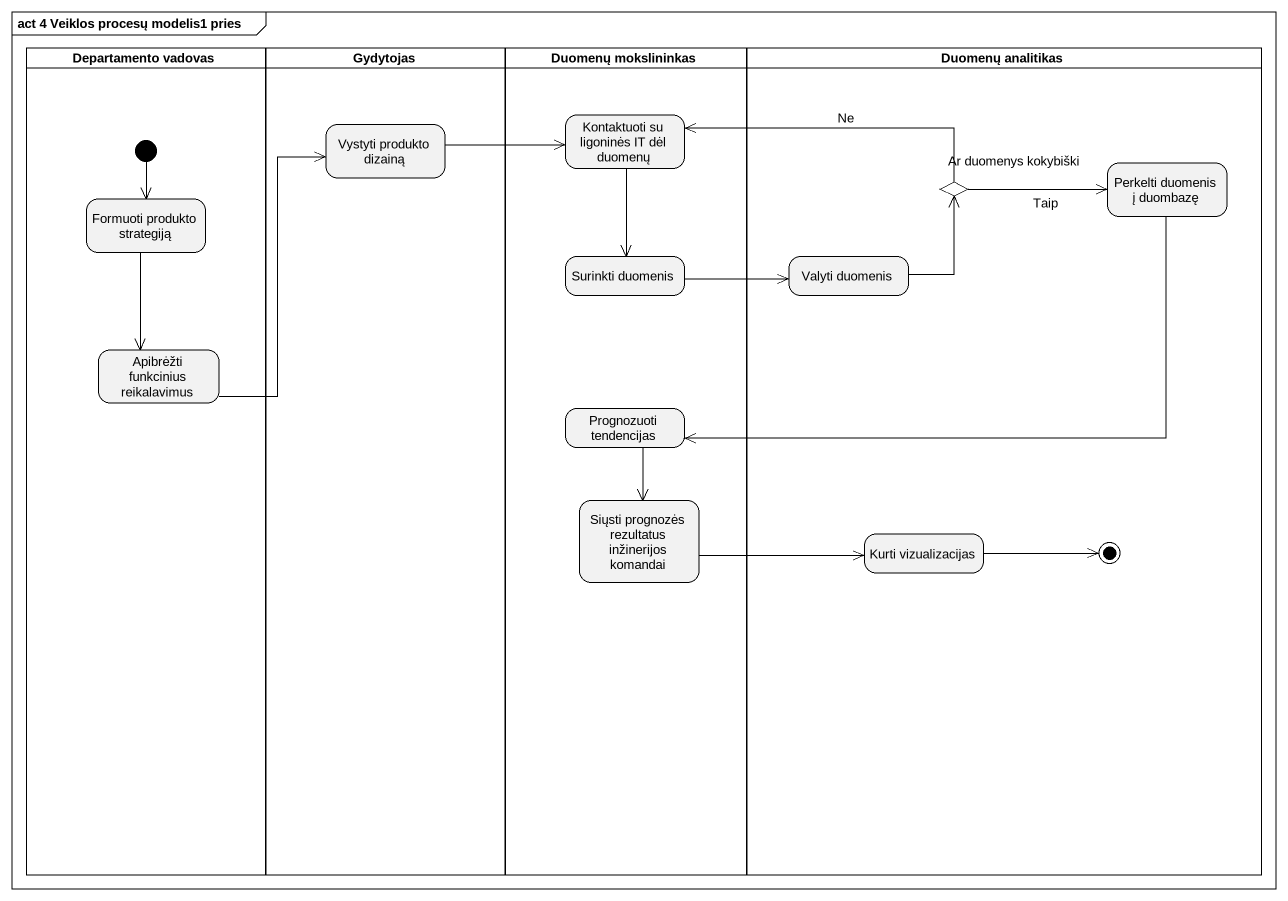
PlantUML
@startuml
mainframe act 4 Veiklos procesų modelis1 pries
hide empty description
state "Departamento vadovas" as Departamento_vadovas <<partition>> {
  state "Formuoti produkto strategiją" as Formuoti_produkto_strategiją
  state "Apibrėžti funkcinius reikalavimus" as Apibrėžti_funkcinius
  [*] --> Formuoti_produkto_strategiją
}
state Gydytojas <<partition>> {
  state "Vystyti produkto dizainą" as Vystyti_produkto_dizainą
}
state "Duomenų mokslininkas" as Duomenų_mokslininkas <<partition>> {
  state "Kontaktuoti su ligoninės IT dėl duomenų" as Kontaktuoti_su_ligoninės_IT
  state "Surinkti duomenis" as Surinkti_duomenis
  state "Prognozuoti tendencijas" as Prognozuoti_tendencijas
  state "Siųsti prognozės rezultatus inžinerijos komandai" as Siųsti_prognozės_rezultatus
}
state "Duomenų analitikas" as Duomenų_analitikas <<partition>> {
  state "Ar duomenys kokybiški" as Ar_duomenys_kokybiški <<choice>>
  state "Perkelti duomenis į duombazę" as Perkelti_duomenis_į_duombazę
  state "Valyti duomenis" as Valyti_duomenis
  state "Kurti vizualizacijas" as Kurti_vizualizacijas
  Kurti_vizualizacijas -right-> [*]
}
Vystyti_produkto_dizainą -right-> Kontaktuoti_su_ligoninės_IT
Kontaktuoti_su_ligoninės_IT --> Surinkti_duomenis
Formuoti_produkto_strategiją --> Apibrėžti_funkcinius
Ar_duomenys_kokybiški -left-> Kontaktuoti_su_ligoninės_IT : Ne
Ar_duomenys_kokybiški -right-> Perkelti_duomenis_į_duombazę : Taip
Perkelti_duomenis_į_duombazę -left-> Prognozuoti_tendencijas
Surinkti_duomenis -right-> Valyti_duomenis
Valyti_duomenis -up-> Ar_duomenys_kokybiški
Apibrėžti_funkcinius -up-> Vystyti_produkto_dizainą
Prognozuoti_tendencijas --> Siųsti_prognozės_rezultatus
Siųsti_prognozės_rezultatus -right-> Kurti_vizualizacijas
@enduml
